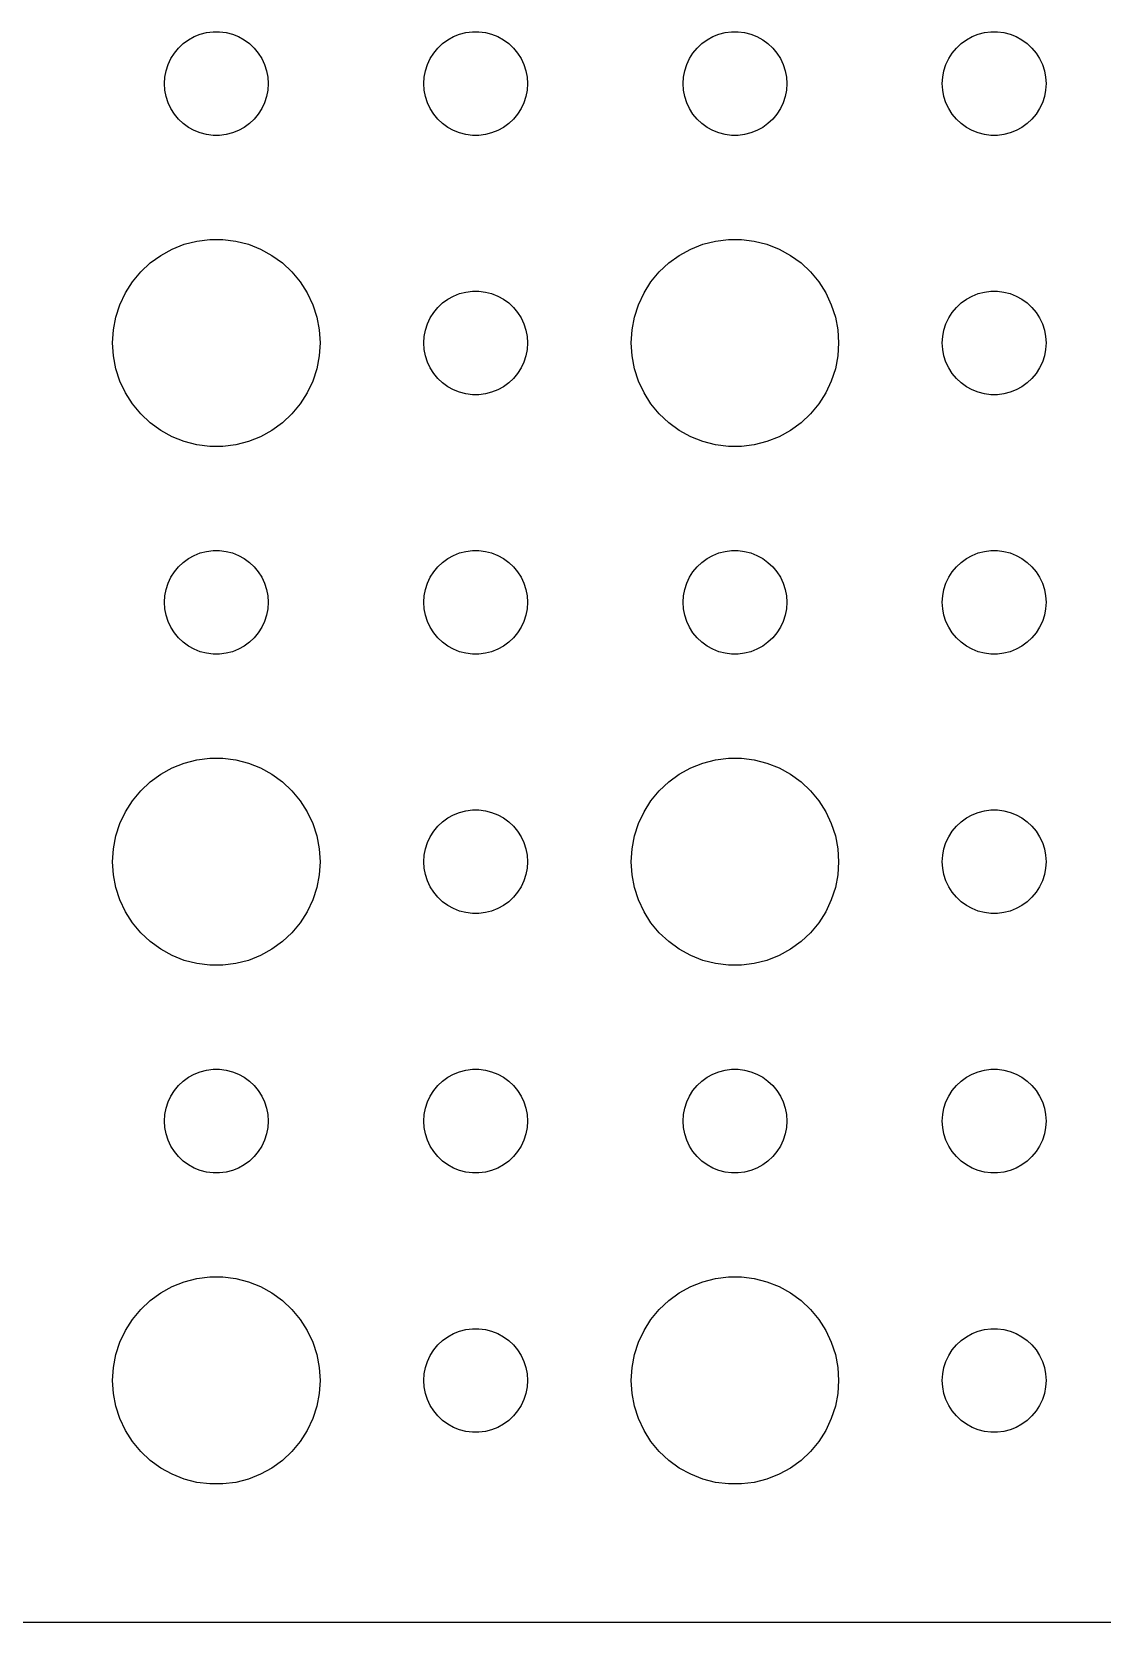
# Model space of a CAD drawing. Header units: metres. Extents: x -134 to 134, y 176 to 394.
# Drawn here: x 32.16 to 63.12, y 290.01 to 336 of the extents above; entities that cross this region are included whole.
import ezdxf

# ---------------------------------------------------------------- set-up
doc = ezdxf.new("R2010")
doc.units = ezdxf.units.M

msp = doc.modelspace()

# ---------------------------------------------------------------- linework, layer by layer
for p, q in [((36.5439, 335.656), (36.6963, 335.766)), ((36.6963, 335.766), (36.8613, 335.857)), ((36.8613, 335.857), (37.0365, 335.927)), ((37.0365, 335.927), (37.2189, 335.973)), ((37.2189, 335.973), (37.4058, 335.997)), ((37.4058, 335.997), (37.5942, 335.997)), ((37.5942, 335.997), (37.7811, 335.973)), ((37.7811, 335.973), (37.9635, 335.927)), ((37.9635, 335.927), (38.1387, 335.857)), ((38.1387, 335.857), (38.3037, 335.766)), ((38.3037, 335.766), (38.4561, 335.656)), ((44.0439, 335.656), (44.1963, 335.766)), ((44.1963, 335.766), (44.3613, 335.857)), ((44.3613, 335.857), (44.5365, 335.927)), ((44.5365, 335.927), (44.7189, 335.973)), ((44.7189, 335.973), (44.9058, 335.997)), ((44.9058, 335.997), (45.0942, 335.997)), ((45.0942, 335.997), (45.2811, 335.973)), ((45.2811, 335.973), (45.4635, 335.927)), ((45.4635, 335.927), (45.6387, 335.857)), ((45.6387, 335.857), (45.8037, 335.766)), ((45.8037, 335.766), (45.9561, 335.656)), ((51.5439, 335.656), (51.6963, 335.766)), ((51.6963, 335.766), (51.8613, 335.857)), ((51.8613, 335.857), (52.0365, 335.927)), ((52.0365, 335.927), (52.2189, 335.973)), ((52.2189, 335.973), (52.4058, 335.997)), ((52.4058, 335.997), (52.5942, 335.997)), ((52.5942, 335.997), (52.7811, 335.973)), ((52.7811, 335.973), (52.9635, 335.927)), ((52.9635, 335.927), (53.1387, 335.857)), ((53.1387, 335.857), (53.3037, 335.766)), ((53.3037, 335.766), (53.4561, 335.656)), ((59.0439, 335.656), (59.1963, 335.766)), ((59.1963, 335.766), (59.3613, 335.857)), ((59.3613, 335.857), (59.5365, 335.927)), ((59.5365, 335.927), (59.7189, 335.973)), ((59.7189, 335.973), (59.9058, 335.997)), ((59.9058, 335.997), (60.0942, 335.997)), ((60.0942, 335.997), (60.2811, 335.973)), ((60.2811, 335.973), (60.4635, 335.927)), ((60.4635, 335.927), (60.6387, 335.857)), ((60.6387, 335.857), (60.8037, 335.766)), ((60.8037, 335.766), (60.9561, 335.656)), ((36.1855, 335.223), (36.2865, 335.382)), ((36.2865, 335.382), (36.4065, 335.527)), ((36.4065, 335.527), (36.5439, 335.656)), ((38.4561, 335.656), (38.5934, 335.527)), ((38.5934, 335.527), (38.7135, 335.382)), ((38.7135, 335.382), (38.8145, 335.223)), ((43.6855, 335.223), (43.7865, 335.382)), ((43.7865, 335.382), (43.9065, 335.527)), ((43.9065, 335.527), (44.0439, 335.656)), ((45.9561, 335.656), (46.0934, 335.527)), ((46.0934, 335.527), (46.2135, 335.382)), ((46.2135, 335.382), (46.3145, 335.223)), ((51.1855, 335.223), (51.2865, 335.382)), ((51.2865, 335.382), (51.4065, 335.527)), ((51.4065, 335.527), (51.5439, 335.656)), ((53.4561, 335.656), (53.5934, 335.527)), ((53.5934, 335.527), (53.7135, 335.382)), ((53.7135, 335.382), (53.8145, 335.223)), ((58.6855, 335.223), (58.7865, 335.382)), ((58.7865, 335.382), (58.9065, 335.527)), ((58.9065, 335.527), (59.0439, 335.656)), ((60.9561, 335.656), (61.0934, 335.527)), ((61.0934, 335.527), (61.2135, 335.382)), ((61.2135, 335.382), (61.3145, 335.223)), ((36.0118, 334.688), (36.0471, 334.873)), ((36.0471, 334.873), (36.1053, 335.052)), ((36.1053, 335.052), (36.1855, 335.223)), ((38.8145, 335.223), (38.8947, 335.052)), ((38.8947, 335.052), (38.9529, 334.873)), ((38.9529, 334.873), (38.9882, 334.688)), ((43.5118, 334.688), (43.5471, 334.873)), ((43.5471, 334.873), (43.6053, 335.052)), ((43.6053, 335.052), (43.6855, 335.223)), ((46.3145, 335.223), (46.3947, 335.052)), ((46.3947, 335.052), (46.4529, 334.873)), ((46.4529, 334.873), (46.4882, 334.688)), ((51.0118, 334.688), (51.0471, 334.873)), ((51.0471, 334.873), (51.1053, 335.052)), ((51.1053, 335.052), (51.1855, 335.223)), ((53.8145, 335.223), (53.8947, 335.052)), ((53.8947, 335.052), (53.9529, 334.873)), ((53.9529, 334.873), (53.9882, 334.688)), ((58.5118, 334.688), (58.5471, 334.873)), ((58.5471, 334.873), (58.6053, 335.052)), ((58.6053, 335.052), (58.6855, 335.223)), ((61.3145, 335.223), (61.3947, 335.052)), ((61.3947, 335.052), (61.4529, 334.873)), ((61.4529, 334.873), (61.4882, 334.688)), ((36, 334.5), (36.0118, 334.688)), ((36.0118, 334.312), (36, 334.5)), ((38.9882, 334.688), (39, 334.5)), ((39, 334.5), (38.9882, 334.312)), ((43.5, 334.5), (43.5118, 334.688)), ((43.5118, 334.312), (43.5, 334.5)), ((46.4882, 334.688), (46.5, 334.5)), ((46.5, 334.5), (46.4882, 334.312)), ((51, 334.5), (51.0118, 334.688)), ((51.0118, 334.312), (51, 334.5)), ((53.9882, 334.688), (54, 334.5)), ((54, 334.5), (53.9882, 334.312)), ((58.5, 334.5), (58.5118, 334.688)), ((58.5118, 334.312), (58.5, 334.5)), ((61.4882, 334.688), (61.5, 334.5)), ((61.5, 334.5), (61.4882, 334.312)), ((36.0471, 334.127), (36.0118, 334.312)), ((36.1053, 333.948), (36.0471, 334.127)), ((36.1855, 333.777), (36.1053, 333.948)), ((38.8947, 333.948), (38.8145, 333.777)), ((38.9529, 334.127), (38.8947, 333.948)), ((38.9882, 334.312), (38.9529, 334.127)), ((43.5471, 334.127), (43.5118, 334.312)), ((43.6053, 333.948), (43.5471, 334.127)), ((43.6855, 333.777), (43.6053, 333.948)), ((46.3947, 333.948), (46.3145, 333.777)), ((46.4529, 334.127), (46.3947, 333.948)), ((46.4882, 334.312), (46.4529, 334.127)), ((51.0471, 334.127), (51.0118, 334.312)), ((51.1053, 333.948), (51.0471, 334.127)), ((51.1855, 333.777), (51.1053, 333.948)), ((53.8947, 333.948), (53.8145, 333.777)), ((53.9529, 334.127), (53.8947, 333.948)), ((53.9882, 334.312), (53.9529, 334.127)), ((58.5471, 334.127), (58.5118, 334.312)), ((58.6053, 333.948), (58.5471, 334.127)), ((58.6855, 333.777), (58.6053, 333.948)), ((61.3947, 333.948), (61.3145, 333.777)), ((61.4529, 334.127), (61.3947, 333.948)), ((61.4882, 334.312), (61.4529, 334.127)), ((36.2865, 333.618), (36.1855, 333.777)), ((36.4065, 333.473), (36.2865, 333.618)), ((36.5439, 333.344), (36.4065, 333.473)), ((38.5934, 333.473), (38.4561, 333.344)), ((38.7135, 333.618), (38.5934, 333.473)), ((38.8145, 333.777), (38.7135, 333.618)), ((43.7865, 333.618), (43.6855, 333.777)), ((43.9065, 333.473), (43.7865, 333.618)), ((44.0439, 333.344), (43.9065, 333.473)), ((46.0934, 333.473), (45.9561, 333.344)), ((46.2135, 333.618), (46.0934, 333.473)), ((46.3145, 333.777), (46.2135, 333.618)), ((51.2865, 333.618), (51.1855, 333.777)), ((51.4065, 333.473), (51.2865, 333.618)), ((51.5439, 333.344), (51.4065, 333.473)), ((53.5934, 333.473), (53.4561, 333.344)), ((53.7135, 333.618), (53.5934, 333.473)), ((53.8145, 333.777), (53.7135, 333.618)), ((58.7865, 333.618), (58.6855, 333.777)), ((58.9065, 333.473), (58.7865, 333.618)), ((59.0439, 333.344), (58.9065, 333.473)), ((61.0934, 333.473), (60.9561, 333.344)), ((61.2135, 333.618), (61.0934, 333.473)), ((61.3145, 333.777), (61.2135, 333.618)), ((36.6963, 333.234), (36.5439, 333.344)), ((36.8613, 333.143), (36.6963, 333.234)), ((37.0365, 333.073), (36.8613, 333.143)), ((37.2189, 333.027), (37.0365, 333.073)), ((37.4058, 333.003), (37.2189, 333.027)), ((37.5942, 333.003), (37.4058, 333.003)), ((37.7811, 333.027), (37.5942, 333.003)), ((37.9635, 333.073), (37.7811, 333.027)), ((38.1387, 333.143), (37.9635, 333.073)), ((38.3037, 333.234), (38.1387, 333.143)), ((38.4561, 333.344), (38.3037, 333.234)), ((44.1963, 333.234), (44.0439, 333.344)), ((44.3613, 333.143), (44.1963, 333.234)), ((44.5365, 333.073), (44.3613, 333.143)), ((44.7189, 333.027), (44.5365, 333.073)), ((44.9058, 333.003), (44.7189, 333.027)), ((45.0942, 333.003), (44.9058, 333.003)), ((45.2811, 333.027), (45.0942, 333.003)), ((45.4635, 333.073), (45.2811, 333.027)), ((45.6387, 333.143), (45.4635, 333.073)), ((45.8037, 333.234), (45.6387, 333.143)), ((45.9561, 333.344), (45.8037, 333.234)), ((51.6963, 333.234), (51.5439, 333.344)), ((51.8613, 333.143), (51.6963, 333.234)), ((52.0365, 333.073), (51.8613, 333.143)), ((52.2189, 333.027), (52.0365, 333.073)), ((52.4058, 333.003), (52.2189, 333.027)), ((52.5942, 333.003), (52.4058, 333.003)), ((52.7811, 333.027), (52.5942, 333.003)), ((52.9635, 333.073), (52.7811, 333.027)), ((53.1387, 333.143), (52.9635, 333.073)), ((53.3037, 333.234), (53.1387, 333.143)), ((53.4561, 333.344), (53.3037, 333.234)), ((59.1963, 333.234), (59.0439, 333.344)), ((59.3613, 333.143), (59.1963, 333.234)), ((59.5365, 333.073), (59.3613, 333.143)), ((59.7189, 333.027), (59.5365, 333.073)), ((59.9058, 333.003), (59.7189, 333.027)), ((60.0942, 333.003), (59.9058, 333.003)), ((60.2811, 333.027), (60.0942, 333.003)), ((60.4635, 333.073), (60.2811, 333.027)), ((60.6387, 333.143), (60.4635, 333.073)), ((60.8037, 333.234), (60.6387, 333.143)), ((60.9561, 333.344), (60.8037, 333.234)), ((36.2227, 329.714), (36.5729, 329.853)), ((36.5729, 329.853), (36.9379, 329.947)), ((36.9379, 329.947), (37.3116, 329.994)), ((37.3116, 329.994), (37.6884, 329.994)), ((37.6884, 329.994), (38.0621, 329.947)), ((38.0621, 329.947), (38.427, 329.853)), ((38.427, 329.853), (38.7773, 329.714)), ((51.2227, 329.714), (51.5729, 329.853)), ((51.5729, 329.853), (51.9379, 329.947)), ((51.9379, 329.947), (52.3116, 329.994)), ((52.3116, 329.994), (52.6884, 329.994)), ((52.6884, 329.994), (53.0621, 329.947)), ((53.0621, 329.947), (53.427, 329.853)), ((53.427, 329.853), (53.7773, 329.714)), ((35.3131, 329.054), (35.5877, 329.312)), ((35.5877, 329.312), (35.8925, 329.533)), ((35.8925, 329.533), (36.2227, 329.714)), ((38.7773, 329.714), (39.1075, 329.533)), ((39.1075, 329.533), (39.4123, 329.312)), ((39.4123, 329.312), (39.6869, 329.054)), ((50.3131, 329.054), (50.5877, 329.312)), ((50.5877, 329.312), (50.8925, 329.533)), ((50.8925, 329.533), (51.2227, 329.714)), ((53.7773, 329.714), (54.1075, 329.533)), ((54.1075, 329.533), (54.4123, 329.312)), ((54.4123, 329.312), (54.6869, 329.054)), ((35.0729, 328.763), (35.3131, 329.054)), ((39.6869, 329.054), (39.927, 328.763)), ((50.0729, 328.763), (50.3131, 329.054)), ((54.6869, 329.054), (54.927, 328.763)), ((34.7107, 328.104), (34.8711, 328.445)), ((34.8711, 328.445), (35.0729, 328.763)), ((39.927, 328.763), (40.1289, 328.445)), ((40.1289, 328.445), (40.2893, 328.104)), ((44.1963, 328.266), (44.3613, 328.357)), ((44.3613, 328.357), (44.5365, 328.427)), ((44.5365, 328.427), (44.7189, 328.473)), ((44.7189, 328.473), (44.9058, 328.497)), ((44.9058, 328.497), (45.0942, 328.497)), ((45.0942, 328.497), (45.2811, 328.473)), ((45.2811, 328.473), (45.4635, 328.427)), ((45.4635, 328.427), (45.6387, 328.357)), ((45.6387, 328.357), (45.8037, 328.266)), ((49.7107, 328.104), (49.8711, 328.445)), ((49.8711, 328.445), (50.0729, 328.763)), ((54.927, 328.763), (55.1289, 328.445)), ((55.1289, 328.445), (55.2893, 328.104)), ((59.1963, 328.266), (59.3613, 328.357)), ((59.3613, 328.357), (59.5365, 328.427)), ((59.5365, 328.427), (59.7189, 328.473)), ((59.7189, 328.473), (59.9058, 328.497)), ((59.9058, 328.497), (60.0942, 328.497)), ((60.0942, 328.497), (60.2811, 328.473)), ((60.2811, 328.473), (60.4635, 328.427)), ((60.4635, 328.427), (60.6387, 328.357)), ((60.6387, 328.357), (60.8037, 328.266)), ((34.5942, 327.746), (34.7107, 328.104)), ((40.2893, 328.104), (40.4057, 327.746)), ((43.7865, 327.882), (43.9065, 328.027)), ((43.9065, 328.027), (44.0439, 328.156)), ((44.0439, 328.156), (44.1963, 328.266)), ((45.8037, 328.266), (45.9561, 328.156)), ((45.9561, 328.156), (46.0934, 328.027)), ((46.0934, 328.027), (46.2135, 327.882)), ((49.5942, 327.746), (49.7107, 328.104)), ((55.2893, 328.104), (55.4057, 327.746)), ((58.7865, 327.882), (58.9065, 328.027)), ((58.9065, 328.027), (59.0439, 328.156)), ((59.0439, 328.156), (59.1963, 328.266)), ((60.8037, 328.266), (60.9561, 328.156)), ((60.9561, 328.156), (61.0934, 328.027)), ((61.0934, 328.027), (61.2135, 327.882)), ((34.5237, 327.376), (34.5942, 327.746)), ((40.4057, 327.746), (40.4763, 327.376)), ((43.5471, 327.373), (43.6053, 327.552)), ((43.6053, 327.552), (43.6855, 327.723)), ((43.6855, 327.723), (43.7865, 327.882)), ((46.2135, 327.882), (46.3145, 327.723)), ((46.3145, 327.723), (46.3947, 327.552)), ((46.3947, 327.552), (46.4529, 327.373)), ((49.5237, 327.376), (49.5942, 327.746)), ((55.4057, 327.746), (55.4763, 327.376)), ((58.5471, 327.373), (58.6053, 327.552)), ((58.6053, 327.552), (58.6855, 327.723)), ((58.6855, 327.723), (58.7865, 327.882)), ((61.2135, 327.882), (61.3145, 327.723)), ((61.3145, 327.723), (61.3947, 327.552)), ((61.3947, 327.552), (61.4529, 327.373)), ((34.5, 327), (34.5237, 327.376)), ((34.5237, 326.624), (34.5, 327)), ((40.4763, 327.376), (40.5, 327)), ((40.5, 327), (40.4763, 326.624)), ((43.5, 327), (43.5118, 327.188)), ((43.5118, 326.812), (43.5, 327)), ((43.5118, 327.188), (43.5471, 327.373)), ((46.4529, 327.373), (46.4882, 327.188)), ((46.4882, 327.188), (46.5, 327)), ((46.5, 327), (46.4882, 326.812)), ((49.5, 327), (49.5237, 327.376)), ((49.5237, 326.624), (49.5, 327)), ((55.4763, 327.376), (55.5, 327)), ((55.5, 327), (55.4763, 326.624)), ((58.5, 327), (58.5118, 327.188)), ((58.5118, 326.812), (58.5, 327)), ((58.5118, 327.188), (58.5471, 327.373)), ((61.4529, 327.373), (61.4882, 327.188)), ((61.4882, 327.188), (61.5, 327)), ((61.5, 327), (61.4882, 326.812)), ((34.5942, 326.254), (34.5237, 326.624)), ((40.4763, 326.624), (40.4057, 326.254)), ((43.5471, 326.627), (43.5118, 326.812)), ((43.6053, 326.448), (43.5471, 326.627)), ((46.4529, 326.627), (46.3947, 326.448)), ((46.4882, 326.812), (46.4529, 326.627)), ((49.5942, 326.254), (49.5237, 326.624)), ((55.4763, 326.624), (55.4057, 326.254)), ((58.5471, 326.627), (58.5118, 326.812)), ((58.6053, 326.448), (58.5471, 326.627)), ((61.4529, 326.627), (61.3947, 326.448)), ((61.4882, 326.812), (61.4529, 326.627)), ((34.7107, 325.896), (34.5942, 326.254)), ((40.4057, 326.254), (40.2893, 325.896)), ((43.6855, 326.277), (43.6053, 326.448)), ((43.7865, 326.118), (43.6855, 326.277)), ((43.9065, 325.973), (43.7865, 326.118)), ((46.2135, 326.118), (46.0934, 325.973)), ((46.3145, 326.277), (46.2135, 326.118)), ((46.3947, 326.448), (46.3145, 326.277)), ((49.7107, 325.896), (49.5942, 326.254)), ((55.4057, 326.254), (55.2893, 325.896)), ((58.6855, 326.277), (58.6053, 326.448)), ((58.7865, 326.118), (58.6855, 326.277)), ((58.9065, 325.973), (58.7865, 326.118)), ((61.2135, 326.118), (61.0934, 325.973)), ((61.3145, 326.277), (61.2135, 326.118)), ((61.3947, 326.448), (61.3145, 326.277)), ((34.8711, 325.555), (34.7107, 325.896)), ((40.2893, 325.896), (40.1289, 325.555)), ((44.0439, 325.844), (43.9065, 325.973)), ((44.1963, 325.734), (44.0439, 325.844)), ((44.3613, 325.643), (44.1963, 325.734)), ((44.5365, 325.573), (44.3613, 325.643)), ((45.6387, 325.643), (45.4635, 325.573)), ((45.8037, 325.734), (45.6387, 325.643)), ((45.9561, 325.844), (45.8037, 325.734)), ((46.0934, 325.973), (45.9561, 325.844)), ((49.8711, 325.555), (49.7107, 325.896)), ((55.2893, 325.896), (55.1289, 325.555)), ((59.0439, 325.844), (58.9065, 325.973)), ((59.1963, 325.734), (59.0439, 325.844)), ((59.3613, 325.643), (59.1963, 325.734)), ((59.5365, 325.573), (59.3613, 325.643)), ((60.6387, 325.643), (60.4635, 325.573)), ((60.8037, 325.734), (60.6387, 325.643)), ((60.9561, 325.844), (60.8037, 325.734)), ((61.0934, 325.973), (60.9561, 325.844)), ((35.0729, 325.237), (34.8711, 325.555)), ((35.3131, 324.946), (35.0729, 325.237)), ((39.927, 325.237), (39.6869, 324.946)), ((40.1289, 325.555), (39.927, 325.237)), ((44.7189, 325.527), (44.5365, 325.573)), ((44.9058, 325.503), (44.7189, 325.527)), ((45.0942, 325.503), (44.9058, 325.503)), ((45.2811, 325.527), (45.0942, 325.503)), ((45.4635, 325.573), (45.2811, 325.527)), ((50.0729, 325.237), (49.8711, 325.555)), ((50.3131, 324.946), (50.0729, 325.237)), ((54.927, 325.237), (54.6869, 324.946)), ((55.1289, 325.555), (54.927, 325.237)), ((59.7189, 325.527), (59.5365, 325.573)), ((59.9058, 325.503), (59.7189, 325.527)), ((60.0942, 325.503), (59.9058, 325.503)), ((60.2811, 325.527), (60.0942, 325.503)), ((60.4635, 325.573), (60.2811, 325.527)), ((35.5877, 324.688), (35.3131, 324.946)), ((35.8925, 324.467), (35.5877, 324.688)), ((39.4123, 324.688), (39.1075, 324.467)), ((39.6869, 324.946), (39.4123, 324.688)), ((50.5877, 324.688), (50.3131, 324.946)), ((50.8925, 324.467), (50.5877, 324.688)), ((54.4123, 324.688), (54.1075, 324.467)), ((54.6869, 324.946), (54.4123, 324.688)), ((36.2227, 324.286), (35.8925, 324.467)), ((36.5729, 324.147), (36.2227, 324.286)), ((38.7773, 324.286), (38.427, 324.147)), ((39.1075, 324.467), (38.7773, 324.286)), ((51.2227, 324.286), (50.8925, 324.467)), ((51.5729, 324.147), (51.2227, 324.286)), ((53.7773, 324.286), (53.427, 324.147)), ((54.1075, 324.467), (53.7773, 324.286)), ((36.9379, 324.053), (36.5729, 324.147)), ((37.3116, 324.006), (36.9379, 324.053)), ((37.6884, 324.006), (37.3116, 324.006)), ((38.0621, 324.053), (37.6884, 324.006)), ((38.427, 324.147), (38.0621, 324.053)), ((51.9379, 324.053), (51.5729, 324.147)), ((52.3116, 324.006), (51.9379, 324.053)), ((52.6884, 324.006), (52.3116, 324.006)), ((53.0621, 324.053), (52.6884, 324.006)), ((53.427, 324.147), (53.0621, 324.053)), ((37.2189, 320.973), (37.4058, 320.997)), ((37.4058, 320.997), (37.5942, 320.997)), ((37.5942, 320.997), (37.7811, 320.973)), ((44.7189, 320.973), (44.9058, 320.997)), ((44.9058, 320.997), (45.0942, 320.997)), ((45.0942, 320.997), (45.2811, 320.973)), ((52.2189, 320.973), (52.4058, 320.997)), ((52.4058, 320.997), (52.5942, 320.997)), ((52.5942, 320.997), (52.7811, 320.973)), ((59.7189, 320.973), (59.9058, 320.997)), ((59.9058, 320.997), (60.0942, 320.997)), ((60.0942, 320.997), (60.2811, 320.973)), ((36.4065, 320.527), (36.5439, 320.656)), ((36.5439, 320.656), (36.6963, 320.766)), ((36.6963, 320.766), (36.8613, 320.857)), ((36.8613, 320.857), (37.0365, 320.927)), ((37.0365, 320.927), (37.2189, 320.973)), ((37.7811, 320.973), (37.9635, 320.927)), ((37.9635, 320.927), (38.1387, 320.857)), ((38.1387, 320.857), (38.3037, 320.766)), ((38.3037, 320.766), (38.4561, 320.656)), ((38.4561, 320.656), (38.5934, 320.527)), ((43.9065, 320.527), (44.0439, 320.656)), ((44.0439, 320.656), (44.1963, 320.766)), ((44.1963, 320.766), (44.3613, 320.857)), ((44.3613, 320.857), (44.5365, 320.927)), ((44.5365, 320.927), (44.7189, 320.973)), ((45.2811, 320.973), (45.4635, 320.927)), ((45.4635, 320.927), (45.6387, 320.857)), ((45.6387, 320.857), (45.8037, 320.766)), ((45.8037, 320.766), (45.9561, 320.656)), ((45.9561, 320.656), (46.0934, 320.527)), ((51.4065, 320.527), (51.5439, 320.656)), ((51.5439, 320.656), (51.6963, 320.766)), ((51.6963, 320.766), (51.8613, 320.857)), ((51.8613, 320.857), (52.0365, 320.927)), ((52.0365, 320.927), (52.2189, 320.973)), ((52.7811, 320.973), (52.9635, 320.927)), ((52.9635, 320.927), (53.1387, 320.857)), ((53.1387, 320.857), (53.3037, 320.766)), ((53.3037, 320.766), (53.4561, 320.656)), ((53.4561, 320.656), (53.5934, 320.527)), ((58.9065, 320.527), (59.0439, 320.656)), ((59.0439, 320.656), (59.1963, 320.766)), ((59.1963, 320.766), (59.3613, 320.857)), ((59.3613, 320.857), (59.5365, 320.927)), ((59.5365, 320.927), (59.7189, 320.973)), ((60.2811, 320.973), (60.4635, 320.927)), ((60.4635, 320.927), (60.6387, 320.857)), ((60.6387, 320.857), (60.8037, 320.766)), ((60.8037, 320.766), (60.9561, 320.656)), ((60.9561, 320.656), (61.0934, 320.527)), ((36.1053, 320.052), (36.1855, 320.223)), ((36.1855, 320.223), (36.2865, 320.382)), ((36.2865, 320.382), (36.4065, 320.527)), ((38.5934, 320.527), (38.7135, 320.382)), ((38.7135, 320.382), (38.8145, 320.223)), ((38.8145, 320.223), (38.8947, 320.052)), ((43.6053, 320.052), (43.6855, 320.223)), ((43.6855, 320.223), (43.7865, 320.382)), ((43.7865, 320.382), (43.9065, 320.527)), ((46.0934, 320.527), (46.2135, 320.382)), ((46.2135, 320.382), (46.3145, 320.223)), ((46.3145, 320.223), (46.3947, 320.052)), ((51.1053, 320.052), (51.1855, 320.223)), ((51.1855, 320.223), (51.2865, 320.382)), ((51.2865, 320.382), (51.4065, 320.527)), ((53.5934, 320.527), (53.7135, 320.382)), ((53.7135, 320.382), (53.8145, 320.223)), ((53.8145, 320.223), (53.8947, 320.052)), ((58.6053, 320.052), (58.6855, 320.223)), ((58.6855, 320.223), (58.7865, 320.382)), ((58.7865, 320.382), (58.9065, 320.527)), ((61.0934, 320.527), (61.2135, 320.382)), ((61.2135, 320.382), (61.3145, 320.223)), ((61.3145, 320.223), (61.3947, 320.052)), ((36, 319.5), (36.0118, 319.688)), ((36.0118, 319.688), (36.0471, 319.873)), ((36.0471, 319.873), (36.1053, 320.052)), ((38.8947, 320.052), (38.9529, 319.873)), ((38.9529, 319.873), (38.9882, 319.688)), ((38.9882, 319.688), (39, 319.5)), ((43.5, 319.5), (43.5118, 319.688)), ((43.5118, 319.688), (43.5471, 319.873)), ((43.5471, 319.873), (43.6053, 320.052)), ((46.3947, 320.052), (46.4529, 319.873)), ((46.4529, 319.873), (46.4882, 319.688)), ((46.4882, 319.688), (46.5, 319.5)), ((51, 319.5), (51.0118, 319.688)), ((51.0118, 319.688), (51.0471, 319.873)), ((51.0471, 319.873), (51.1053, 320.052)), ((53.8947, 320.052), (53.9529, 319.873)), ((53.9529, 319.873), (53.9882, 319.688)), ((53.9882, 319.688), (54, 319.5)), ((58.5, 319.5), (58.5118, 319.688)), ((58.5118, 319.688), (58.5471, 319.873)), ((58.5471, 319.873), (58.6053, 320.052)), ((61.3947, 320.052), (61.4529, 319.873)), ((61.4529, 319.873), (61.4882, 319.688)), ((61.4882, 319.688), (61.5, 319.5)), ((36.0118, 319.312), (36, 319.5)), ((36.0471, 319.127), (36.0118, 319.312)), ((38.9882, 319.312), (38.9529, 319.127)), ((39, 319.5), (38.9882, 319.312)), ((43.5118, 319.312), (43.5, 319.5)), ((43.5471, 319.127), (43.5118, 319.312)), ((46.4882, 319.312), (46.4529, 319.127)), ((46.5, 319.5), (46.4882, 319.312)), ((51.0118, 319.312), (51, 319.5)), ((51.0471, 319.127), (51.0118, 319.312)), ((53.9882, 319.312), (53.9529, 319.127)), ((54, 319.5), (53.9882, 319.312)), ((58.5118, 319.312), (58.5, 319.5)), ((58.5471, 319.127), (58.5118, 319.312)), ((61.4882, 319.312), (61.4529, 319.127)), ((61.5, 319.5), (61.4882, 319.312)), ((36.1053, 318.948), (36.0471, 319.127)), ((36.1855, 318.777), (36.1053, 318.948)), ((36.2865, 318.618), (36.1855, 318.777)), ((38.8145, 318.777), (38.7135, 318.618)), ((38.8947, 318.948), (38.8145, 318.777)), ((38.9529, 319.127), (38.8947, 318.948)), ((43.6053, 318.948), (43.5471, 319.127)), ((43.6855, 318.777), (43.6053, 318.948)), ((43.7865, 318.618), (43.6855, 318.777)), ((46.3145, 318.777), (46.2135, 318.618)), ((46.3947, 318.948), (46.3145, 318.777)), ((46.4529, 319.127), (46.3947, 318.948)), ((51.1053, 318.948), (51.0471, 319.127)), ((51.1855, 318.777), (51.1053, 318.948)), ((51.2865, 318.618), (51.1855, 318.777)), ((53.8145, 318.777), (53.7135, 318.618)), ((53.8947, 318.948), (53.8145, 318.777)), ((53.9529, 319.127), (53.8947, 318.948)), ((58.6053, 318.948), (58.5471, 319.127)), ((58.6855, 318.777), (58.6053, 318.948)), ((58.7865, 318.618), (58.6855, 318.777)), ((61.3145, 318.777), (61.2135, 318.618)), ((61.3947, 318.948), (61.3145, 318.777)), ((61.4529, 319.127), (61.3947, 318.948)), ((36.4065, 318.473), (36.2865, 318.618)), ((36.5439, 318.344), (36.4065, 318.473)), ((36.6963, 318.234), (36.5439, 318.344)), ((36.8613, 318.143), (36.6963, 318.234)), ((38.3037, 318.234), (38.1387, 318.143)), ((38.4561, 318.344), (38.3037, 318.234)), ((38.5934, 318.473), (38.4561, 318.344)), ((38.7135, 318.618), (38.5934, 318.473)), ((43.9065, 318.473), (43.7865, 318.618)), ((44.0439, 318.344), (43.9065, 318.473)), ((44.1963, 318.234), (44.0439, 318.344)), ((44.3613, 318.143), (44.1963, 318.234)), ((45.8037, 318.234), (45.6387, 318.143)), ((45.9561, 318.344), (45.8037, 318.234)), ((46.0934, 318.473), (45.9561, 318.344)), ((46.2135, 318.618), (46.0934, 318.473)), ((51.4065, 318.473), (51.2865, 318.618)), ((51.5439, 318.344), (51.4065, 318.473)), ((51.6963, 318.234), (51.5439, 318.344)), ((51.8613, 318.143), (51.6963, 318.234)), ((53.3037, 318.234), (53.1387, 318.143)), ((53.4561, 318.344), (53.3037, 318.234)), ((53.5934, 318.473), (53.4561, 318.344)), ((53.7135, 318.618), (53.5934, 318.473)), ((58.9065, 318.473), (58.7865, 318.618)), ((59.0439, 318.344), (58.9065, 318.473)), ((59.1963, 318.234), (59.0439, 318.344)), ((59.3613, 318.143), (59.1963, 318.234)), ((60.8037, 318.234), (60.6387, 318.143)), ((60.9561, 318.344), (60.8037, 318.234)), ((61.0934, 318.473), (60.9561, 318.344)), ((61.2135, 318.618), (61.0934, 318.473)), ((37.0365, 318.073), (36.8613, 318.143)), ((37.2189, 318.027), (37.0365, 318.073)), ((37.4058, 318.003), (37.2189, 318.027)), ((37.5942, 318.003), (37.4058, 318.003)), ((37.7811, 318.027), (37.5942, 318.003)), ((37.9635, 318.073), (37.7811, 318.027)), ((38.1387, 318.143), (37.9635, 318.073)), ((44.5365, 318.073), (44.3613, 318.143)), ((44.7189, 318.027), (44.5365, 318.073)), ((44.9058, 318.003), (44.7189, 318.027)), ((45.0942, 318.003), (44.9058, 318.003)), ((45.2811, 318.027), (45.0942, 318.003)), ((45.4635, 318.073), (45.2811, 318.027)), ((45.6387, 318.143), (45.4635, 318.073)), ((52.0365, 318.073), (51.8613, 318.143)), ((52.2189, 318.027), (52.0365, 318.073)), ((52.4058, 318.003), (52.2189, 318.027)), ((52.5942, 318.003), (52.4058, 318.003)), ((52.7811, 318.027), (52.5942, 318.003)), ((52.9635, 318.073), (52.7811, 318.027)), ((53.1387, 318.143), (52.9635, 318.073)), ((59.5365, 318.073), (59.3613, 318.143)), ((59.7189, 318.027), (59.5365, 318.073)), ((59.9058, 318.003), (59.7189, 318.027)), ((60.0942, 318.003), (59.9058, 318.003)), ((60.2811, 318.027), (60.0942, 318.003)), ((60.4635, 318.073), (60.2811, 318.027)), ((60.6387, 318.143), (60.4635, 318.073)), ((35.8925, 314.533), (36.2227, 314.714)), ((36.2227, 314.714), (36.5729, 314.853)), ((36.5729, 314.853), (36.9379, 314.947)), ((36.9379, 314.947), (37.3116, 314.994)), ((37.3116, 314.994), (37.6884, 314.994)), ((37.6884, 314.994), (38.0621, 314.947)), ((38.0621, 314.947), (38.427, 314.853)), ((38.427, 314.853), (38.7773, 314.714)), ((38.7773, 314.714), (39.1075, 314.533)), ((50.8925, 314.533), (51.2227, 314.714)), ((51.2227, 314.714), (51.5729, 314.853)), ((51.5729, 314.853), (51.9379, 314.947)), ((51.9379, 314.947), (52.3116, 314.994)), ((52.3116, 314.994), (52.6884, 314.994)), ((52.6884, 314.994), (53.0621, 314.947)), ((53.0621, 314.947), (53.427, 314.853)), ((53.427, 314.853), (53.7773, 314.714)), ((53.7773, 314.714), (54.1075, 314.533)), ((35.3131, 314.054), (35.5877, 314.312)), ((35.5877, 314.312), (35.8925, 314.533)), ((39.1075, 314.533), (39.4123, 314.312)), ((39.4123, 314.312), (39.6869, 314.054)), ((50.3131, 314.054), (50.5877, 314.312)), ((50.5877, 314.312), (50.8925, 314.533)), ((54.1075, 314.533), (54.4123, 314.312)), ((54.4123, 314.312), (54.6869, 314.054)), ((34.8711, 313.445), (35.0729, 313.763)), ((35.0729, 313.763), (35.3131, 314.054)), ((39.6869, 314.054), (39.927, 313.763)), ((39.927, 313.763), (40.1289, 313.445)), ((49.8711, 313.445), (50.0729, 313.763)), ((50.0729, 313.763), (50.3131, 314.054)), ((54.6869, 314.054), (54.927, 313.763)), ((54.927, 313.763), (55.1289, 313.445)), ((34.7107, 313.104), (34.8711, 313.445)), ((40.1289, 313.445), (40.2893, 313.104)), ((44.0439, 313.156), (44.1963, 313.266)), ((44.1963, 313.266), (44.3613, 313.357)), ((44.3613, 313.357), (44.5365, 313.427)), ((44.5365, 313.427), (44.7189, 313.473)), ((44.7189, 313.473), (44.9058, 313.497)), ((44.9058, 313.497), (45.0942, 313.497)), ((45.0942, 313.497), (45.2811, 313.473)), ((45.2811, 313.473), (45.4635, 313.427)), ((45.4635, 313.427), (45.6387, 313.357)), ((45.6387, 313.357), (45.8037, 313.266)), ((45.8037, 313.266), (45.9561, 313.156)), ((49.7107, 313.104), (49.8711, 313.445)), ((55.1289, 313.445), (55.2893, 313.104)), ((59.0439, 313.156), (59.1963, 313.266)), ((59.1963, 313.266), (59.3613, 313.357)), ((59.3613, 313.357), (59.5365, 313.427)), ((59.5365, 313.427), (59.7189, 313.473)), ((59.7189, 313.473), (59.9058, 313.497)), ((59.9058, 313.497), (60.0942, 313.497)), ((60.0942, 313.497), (60.2811, 313.473)), ((60.2811, 313.473), (60.4635, 313.427)), ((60.4635, 313.427), (60.6387, 313.357)), ((60.6387, 313.357), (60.8037, 313.266)), ((60.8037, 313.266), (60.9561, 313.156)), ((34.5237, 312.376), (34.5942, 312.746)), ((34.5942, 312.746), (34.7107, 313.104)), ((40.2893, 313.104), (40.4057, 312.746)), ((40.4057, 312.746), (40.4763, 312.376)), ((43.6053, 312.552), (43.6855, 312.723)), ((43.6855, 312.723), (43.7865, 312.882)), ((43.7865, 312.882), (43.9065, 313.027)), ((43.9065, 313.027), (44.0439, 313.156)), ((45.9561, 313.156), (46.0934, 313.027)), ((46.0934, 313.027), (46.2135, 312.882)), ((46.2135, 312.882), (46.3145, 312.723)), ((46.3145, 312.723), (46.3947, 312.552)), ((49.5237, 312.376), (49.5942, 312.746)), ((49.5942, 312.746), (49.7107, 313.104)), ((55.2893, 313.104), (55.4057, 312.746)), ((55.4057, 312.746), (55.4763, 312.376)), ((58.6053, 312.552), (58.6855, 312.723)), ((58.6855, 312.723), (58.7865, 312.882)), ((58.7865, 312.882), (58.9065, 313.027)), ((58.9065, 313.027), (59.0439, 313.156)), ((60.9561, 313.156), (61.0934, 313.027)), ((61.0934, 313.027), (61.2135, 312.882)), ((61.2135, 312.882), (61.3145, 312.723)), ((61.3145, 312.723), (61.3947, 312.552)), ((34.5, 312), (34.5237, 312.376)), ((40.4763, 312.376), (40.5, 312)), ((43.5118, 312.188), (43.5471, 312.373)), ((43.5471, 312.373), (43.6053, 312.552)), ((46.3947, 312.552), (46.4529, 312.373)), ((46.4529, 312.373), (46.4882, 312.188)), ((49.5, 312), (49.5237, 312.376)), ((55.4763, 312.376), (55.5, 312)), ((58.5118, 312.188), (58.5471, 312.373)), ((58.5471, 312.373), (58.6053, 312.552)), ((61.3947, 312.552), (61.4529, 312.373)), ((61.4529, 312.373), (61.4882, 312.188)), ((34.5237, 311.624), (34.5, 312)), ((40.5, 312), (40.4763, 311.624)), ((43.5, 312), (43.5118, 312.188)), ((43.5118, 311.812), (43.5, 312)), ((43.5471, 311.627), (43.5118, 311.812)), ((46.4882, 311.812), (46.4529, 311.627)), ((46.4882, 312.188), (46.5, 312)), ((46.5, 312), (46.4882, 311.812)), ((49.5237, 311.624), (49.5, 312)), ((55.5, 312), (55.4763, 311.624)), ((58.5, 312), (58.5118, 312.188)), ((58.5118, 311.812), (58.5, 312)), ((58.5471, 311.627), (58.5118, 311.812)), ((61.4882, 311.812), (61.4529, 311.627)), ((61.4882, 312.188), (61.5, 312)), ((61.5, 312), (61.4882, 311.812)), ((34.5942, 311.254), (34.5237, 311.624)), ((40.4763, 311.624), (40.4057, 311.254)), ((43.6053, 311.448), (43.5471, 311.627)), ((43.6855, 311.277), (43.6053, 311.448)), ((46.3947, 311.448), (46.3145, 311.277)), ((46.4529, 311.627), (46.3947, 311.448)), ((49.5942, 311.254), (49.5237, 311.624)), ((55.4763, 311.624), (55.4057, 311.254)), ((58.6053, 311.448), (58.5471, 311.627)), ((58.6855, 311.277), (58.6053, 311.448)), ((61.3947, 311.448), (61.3145, 311.277)), ((61.4529, 311.627), (61.3947, 311.448)), ((34.7107, 310.896), (34.5942, 311.254)), ((34.8711, 310.555), (34.7107, 310.896)), ((40.2893, 310.896), (40.1289, 310.555)), ((40.4057, 311.254), (40.2893, 310.896)), ((43.7865, 311.118), (43.6855, 311.277)), ((43.9065, 310.973), (43.7865, 311.118)), ((44.0439, 310.844), (43.9065, 310.973)), ((46.0934, 310.973), (45.9561, 310.844)), ((46.2135, 311.118), (46.0934, 310.973)), ((46.3145, 311.277), (46.2135, 311.118)), ((49.7107, 310.896), (49.5942, 311.254)), ((49.8711, 310.555), (49.7107, 310.896)), ((55.2893, 310.896), (55.1289, 310.555)), ((55.4057, 311.254), (55.2893, 310.896)), ((58.7865, 311.118), (58.6855, 311.277)), ((58.9065, 310.973), (58.7865, 311.118)), ((59.0439, 310.844), (58.9065, 310.973)), ((61.0934, 310.973), (60.9561, 310.844)), ((61.2135, 311.118), (61.0934, 310.973)), ((61.3145, 311.277), (61.2135, 311.118)), ((35.0729, 310.237), (34.8711, 310.555)), ((40.1289, 310.555), (39.927, 310.237)), ((44.1963, 310.734), (44.0439, 310.844)), ((44.3613, 310.643), (44.1963, 310.734)), ((44.5365, 310.573), (44.3613, 310.643)), ((44.7189, 310.527), (44.5365, 310.573)), ((44.9058, 310.503), (44.7189, 310.527)), ((45.0942, 310.503), (44.9058, 310.503)), ((45.2811, 310.527), (45.0942, 310.503)), ((45.4635, 310.573), (45.2811, 310.527)), ((45.6387, 310.643), (45.4635, 310.573)), ((45.8037, 310.734), (45.6387, 310.643)), ((45.9561, 310.844), (45.8037, 310.734)), ((50.0729, 310.237), (49.8711, 310.555)), ((55.1289, 310.555), (54.927, 310.237)), ((59.1963, 310.734), (59.0439, 310.844)), ((59.3613, 310.643), (59.1963, 310.734)), ((59.5365, 310.573), (59.3613, 310.643)), ((59.7189, 310.527), (59.5365, 310.573)), ((59.9058, 310.503), (59.7189, 310.527)), ((60.0942, 310.503), (59.9058, 310.503)), ((60.2811, 310.527), (60.0942, 310.503)), ((60.4635, 310.573), (60.2811, 310.527)), ((60.6387, 310.643), (60.4635, 310.573)), ((60.8037, 310.734), (60.6387, 310.643)), ((60.9561, 310.844), (60.8037, 310.734)), ((35.3131, 309.946), (35.0729, 310.237)), ((39.927, 310.237), (39.6869, 309.946)), ((50.3131, 309.946), (50.0729, 310.237)), ((54.927, 310.237), (54.6869, 309.946)), ((35.5877, 309.688), (35.3131, 309.946)), ((35.8925, 309.467), (35.5877, 309.688)), ((39.4123, 309.688), (39.1075, 309.467)), ((39.6869, 309.946), (39.4123, 309.688)), ((50.5877, 309.688), (50.3131, 309.946)), ((50.8925, 309.467), (50.5877, 309.688)), ((54.4123, 309.688), (54.1075, 309.467)), ((54.6869, 309.946), (54.4123, 309.688)), ((36.2227, 309.286), (35.8925, 309.467)), ((36.5729, 309.147), (36.2227, 309.286)), ((36.9379, 309.053), (36.5729, 309.147)), ((37.3116, 309.006), (36.9379, 309.053)), ((38.0621, 309.053), (37.6884, 309.006)), ((38.427, 309.147), (38.0621, 309.053)), ((38.7773, 309.286), (38.427, 309.147)), ((39.1075, 309.467), (38.7773, 309.286)), ((51.2227, 309.286), (50.8925, 309.467)), ((51.5729, 309.147), (51.2227, 309.286)), ((51.9379, 309.053), (51.5729, 309.147)), ((52.3116, 309.006), (51.9379, 309.053)), ((53.0621, 309.053), (52.6884, 309.006)), ((53.427, 309.147), (53.0621, 309.053)), ((53.7773, 309.286), (53.427, 309.147)), ((54.1075, 309.467), (53.7773, 309.286)), ((37.6884, 309.006), (37.3116, 309.006)), ((52.6884, 309.006), (52.3116, 309.006)), ((36.6963, 305.766), (36.8613, 305.857)), ((36.8613, 305.857), (37.0365, 305.927)), ((37.0365, 305.927), (37.2189, 305.973)), ((37.2189, 305.973), (37.4058, 305.997)), ((37.4058, 305.997), (37.5942, 305.997)), ((37.5942, 305.997), (37.7811, 305.973)), ((37.7811, 305.973), (37.9635, 305.927)), ((37.9635, 305.927), (38.1387, 305.857)), ((38.1387, 305.857), (38.3037, 305.766)), ((44.1963, 305.766), (44.3613, 305.857)), ((44.3613, 305.857), (44.5365, 305.927)), ((44.5365, 305.927), (44.7189, 305.973)), ((44.7189, 305.973), (44.9058, 305.997)), ((44.9058, 305.997), (45.0942, 305.997)), ((45.0942, 305.997), (45.2811, 305.973)), ((45.2811, 305.973), (45.4635, 305.927)), ((45.4635, 305.927), (45.6387, 305.857)), ((45.6387, 305.857), (45.8037, 305.766)), ((51.6963, 305.766), (51.8613, 305.857)), ((51.8613, 305.857), (52.0365, 305.927)), ((52.0365, 305.927), (52.2189, 305.973)), ((52.2189, 305.973), (52.4058, 305.997)), ((52.4058, 305.997), (52.5942, 305.997)), ((52.5942, 305.997), (52.7811, 305.973)), ((52.7811, 305.973), (52.9635, 305.927)), ((52.9635, 305.927), (53.1387, 305.857)), ((53.1387, 305.857), (53.3037, 305.766)), ((59.1963, 305.766), (59.3613, 305.857)), ((59.3613, 305.857), (59.5365, 305.927)), ((59.5365, 305.927), (59.7189, 305.973)), ((59.7189, 305.973), (59.9058, 305.997)), ((59.9058, 305.997), (60.0942, 305.997)), ((60.0942, 305.997), (60.2811, 305.973)), ((60.2811, 305.973), (60.4635, 305.927)), ((60.4635, 305.927), (60.6387, 305.857)), ((60.6387, 305.857), (60.8037, 305.766)), ((36.1855, 305.223), (36.2865, 305.382)), ((36.2865, 305.382), (36.4065, 305.527)), ((36.4065, 305.527), (36.5439, 305.656)), ((36.5439, 305.656), (36.6963, 305.766)), ((38.3037, 305.766), (38.4561, 305.656)), ((38.4561, 305.656), (38.5934, 305.527)), ((38.5934, 305.527), (38.7135, 305.382)), ((38.7135, 305.382), (38.8145, 305.223)), ((43.6855, 305.223), (43.7865, 305.382)), ((43.7865, 305.382), (43.9065, 305.527)), ((43.9065, 305.527), (44.0439, 305.656)), ((44.0439, 305.656), (44.1963, 305.766)), ((45.8037, 305.766), (45.9561, 305.656)), ((45.9561, 305.656), (46.0934, 305.527)), ((46.0934, 305.527), (46.2135, 305.382)), ((46.2135, 305.382), (46.3145, 305.223)), ((51.1855, 305.223), (51.2865, 305.382)), ((51.2865, 305.382), (51.4065, 305.527)), ((51.4065, 305.527), (51.5439, 305.656)), ((51.5439, 305.656), (51.6963, 305.766)), ((53.3037, 305.766), (53.4561, 305.656)), ((53.4561, 305.656), (53.5934, 305.527)), ((53.5934, 305.527), (53.7135, 305.382)), ((53.7135, 305.382), (53.8145, 305.223)), ((58.6855, 305.223), (58.7865, 305.382)), ((58.7865, 305.382), (58.9065, 305.527)), ((58.9065, 305.527), (59.0439, 305.656)), ((59.0439, 305.656), (59.1963, 305.766)), ((60.8037, 305.766), (60.9561, 305.656)), ((60.9561, 305.656), (61.0934, 305.527)), ((61.0934, 305.527), (61.2135, 305.382)), ((61.2135, 305.382), (61.3145, 305.223)), ((36.0471, 304.873), (36.1053, 305.052)), ((36.1053, 305.052), (36.1855, 305.223)), ((38.8145, 305.223), (38.8947, 305.052)), ((38.8947, 305.052), (38.9529, 304.873)), ((43.5471, 304.873), (43.6053, 305.052)), ((43.6053, 305.052), (43.6855, 305.223)), ((46.3145, 305.223), (46.3947, 305.052)), ((46.3947, 305.052), (46.4529, 304.873)), ((51.0471, 304.873), (51.1053, 305.052)), ((51.1053, 305.052), (51.1855, 305.223)), ((53.8145, 305.223), (53.8947, 305.052)), ((53.8947, 305.052), (53.9529, 304.873)), ((58.5471, 304.873), (58.6053, 305.052)), ((58.6053, 305.052), (58.6855, 305.223)), ((61.3145, 305.223), (61.3947, 305.052)), ((61.3947, 305.052), (61.4529, 304.873)), ((36, 304.5), (36.0118, 304.688)), ((36.0118, 304.312), (36, 304.5)), ((36.0118, 304.688), (36.0471, 304.873)), ((38.9529, 304.873), (38.9882, 304.688)), ((38.9882, 304.688), (39, 304.5)), ((39, 304.5), (38.9882, 304.312)), ((43.5, 304.5), (43.5118, 304.688)), ((43.5118, 304.312), (43.5, 304.5)), ((43.5118, 304.688), (43.5471, 304.873)), ((46.4529, 304.873), (46.4882, 304.688)), ((46.4882, 304.688), (46.5, 304.5)), ((46.5, 304.5), (46.4882, 304.312)), ((51, 304.5), (51.0118, 304.688)), ((51.0118, 304.312), (51, 304.5)), ((51.0118, 304.688), (51.0471, 304.873)), ((53.9529, 304.873), (53.9882, 304.688)), ((53.9882, 304.688), (54, 304.5)), ((54, 304.5), (53.9882, 304.312)), ((58.5, 304.5), (58.5118, 304.688)), ((58.5118, 304.312), (58.5, 304.5)), ((58.5118, 304.688), (58.5471, 304.873)), ((61.4529, 304.873), (61.4882, 304.688)), ((61.4882, 304.688), (61.5, 304.5)), ((61.5, 304.5), (61.4882, 304.312)), ((36.0471, 304.127), (36.0118, 304.312)), ((36.1053, 303.948), (36.0471, 304.127)), ((38.9529, 304.127), (38.8947, 303.948)), ((38.9882, 304.312), (38.9529, 304.127)), ((43.5471, 304.127), (43.5118, 304.312)), ((43.6053, 303.948), (43.5471, 304.127)), ((46.4529, 304.127), (46.3947, 303.948)), ((46.4882, 304.312), (46.4529, 304.127)), ((51.0471, 304.127), (51.0118, 304.312)), ((51.1053, 303.948), (51.0471, 304.127)), ((53.9529, 304.127), (53.8947, 303.948)), ((53.9882, 304.312), (53.9529, 304.127)), ((58.5471, 304.127), (58.5118, 304.312)), ((58.6053, 303.948), (58.5471, 304.127)), ((61.4529, 304.127), (61.3947, 303.948)), ((61.4882, 304.312), (61.4529, 304.127)), ((36.1855, 303.777), (36.1053, 303.948)), ((36.2865, 303.618), (36.1855, 303.777)), ((36.4065, 303.473), (36.2865, 303.618)), ((38.7135, 303.618), (38.5934, 303.473)), ((38.8145, 303.777), (38.7135, 303.618)), ((38.8947, 303.948), (38.8145, 303.777)), ((43.6855, 303.777), (43.6053, 303.948)), ((43.7865, 303.618), (43.6855, 303.777)), ((43.9065, 303.473), (43.7865, 303.618)), ((46.2135, 303.618), (46.0934, 303.473)), ((46.3145, 303.777), (46.2135, 303.618)), ((46.3947, 303.948), (46.3145, 303.777)), ((51.1855, 303.777), (51.1053, 303.948)), ((51.2865, 303.618), (51.1855, 303.777)), ((51.4065, 303.473), (51.2865, 303.618)), ((53.7135, 303.618), (53.5934, 303.473)), ((53.8145, 303.777), (53.7135, 303.618)), ((53.8947, 303.948), (53.8145, 303.777)), ((58.6855, 303.777), (58.6053, 303.948)), ((58.7865, 303.618), (58.6855, 303.777)), ((58.9065, 303.473), (58.7865, 303.618)), ((61.2135, 303.618), (61.0934, 303.473)), ((61.3145, 303.777), (61.2135, 303.618)), ((61.3947, 303.948), (61.3145, 303.777)), ((36.5439, 303.344), (36.4065, 303.473)), ((36.6963, 303.234), (36.5439, 303.344)), ((36.8613, 303.143), (36.6963, 303.234)), ((37.0365, 303.073), (36.8613, 303.143)), ((37.2189, 303.027), (37.0365, 303.073)), ((37.9635, 303.073), (37.7811, 303.027)), ((38.1387, 303.143), (37.9635, 303.073)), ((38.3037, 303.234), (38.1387, 303.143)), ((38.4561, 303.344), (38.3037, 303.234)), ((38.5934, 303.473), (38.4561, 303.344)), ((44.0439, 303.344), (43.9065, 303.473)), ((44.1963, 303.234), (44.0439, 303.344)), ((44.3613, 303.143), (44.1963, 303.234)), ((44.5365, 303.073), (44.3613, 303.143)), ((44.7189, 303.027), (44.5365, 303.073)), ((45.4635, 303.073), (45.2811, 303.027)), ((45.6387, 303.143), (45.4635, 303.073)), ((45.8037, 303.234), (45.6387, 303.143)), ((45.9561, 303.344), (45.8037, 303.234)), ((46.0934, 303.473), (45.9561, 303.344)), ((51.5439, 303.344), (51.4065, 303.473)), ((51.6963, 303.234), (51.5439, 303.344)), ((51.8613, 303.143), (51.6963, 303.234)), ((52.0365, 303.073), (51.8613, 303.143)), ((52.2189, 303.027), (52.0365, 303.073)), ((52.9635, 303.073), (52.7811, 303.027)), ((53.1387, 303.143), (52.9635, 303.073)), ((53.3037, 303.234), (53.1387, 303.143)), ((53.4561, 303.344), (53.3037, 303.234)), ((53.5934, 303.473), (53.4561, 303.344)), ((59.0439, 303.344), (58.9065, 303.473)), ((59.1963, 303.234), (59.0439, 303.344)), ((59.3613, 303.143), (59.1963, 303.234)), ((59.5365, 303.073), (59.3613, 303.143)), ((59.7189, 303.027), (59.5365, 303.073)), ((60.4635, 303.073), (60.2811, 303.027)), ((60.6387, 303.143), (60.4635, 303.073)), ((60.8037, 303.234), (60.6387, 303.143)), ((60.9561, 303.344), (60.8037, 303.234)), ((61.0934, 303.473), (60.9561, 303.344)), ((37.4058, 303.003), (37.2189, 303.027)), ((37.5942, 303.003), (37.4058, 303.003)), ((37.7811, 303.027), (37.5942, 303.003)), ((44.9058, 303.003), (44.7189, 303.027)), ((45.0942, 303.003), (44.9058, 303.003)), ((45.2811, 303.027), (45.0942, 303.003)), ((52.4058, 303.003), (52.2189, 303.027)), ((52.5942, 303.003), (52.4058, 303.003)), ((52.7811, 303.027), (52.5942, 303.003)), ((59.9058, 303.003), (59.7189, 303.027)), ((60.0942, 303.003), (59.9058, 303.003)), ((60.2811, 303.027), (60.0942, 303.003)), ((36.2227, 299.714), (36.5729, 299.853)), ((36.5729, 299.853), (36.9379, 299.947)), ((36.9379, 299.947), (37.3116, 299.994)), ((37.3116, 299.994), (37.6884, 299.994)), ((37.6884, 299.994), (38.0621, 299.947)), ((38.0621, 299.947), (38.427, 299.853)), ((38.427, 299.853), (38.7773, 299.714)), ((51.2227, 299.714), (51.5729, 299.853)), ((51.5729, 299.853), (51.9379, 299.947)), ((51.9379, 299.947), (52.3116, 299.994)), ((52.3116, 299.994), (52.6884, 299.994)), ((52.6884, 299.994), (53.0621, 299.947)), ((53.0621, 299.947), (53.427, 299.853)), ((53.427, 299.853), (53.7773, 299.714)), ((35.5877, 299.312), (35.8925, 299.533)), ((35.8925, 299.533), (36.2227, 299.714)), ((38.7773, 299.714), (39.1075, 299.533)), ((39.1075, 299.533), (39.4123, 299.312)), ((50.5877, 299.312), (50.8925, 299.533)), ((50.8925, 299.533), (51.2227, 299.714)), ((53.7773, 299.714), (54.1075, 299.533)), ((54.1075, 299.533), (54.4123, 299.312)), ((35.0729, 298.763), (35.3131, 299.054)), ((35.3131, 299.054), (35.5877, 299.312)), ((39.4123, 299.312), (39.6869, 299.054)), ((39.6869, 299.054), (39.927, 298.763)), ((50.0729, 298.763), (50.3131, 299.054)), ((50.3131, 299.054), (50.5877, 299.312)), ((54.4123, 299.312), (54.6869, 299.054)), ((54.6869, 299.054), (54.927, 298.763)), ((34.8711, 298.445), (35.0729, 298.763)), ((39.927, 298.763), (40.1289, 298.445)), ((44.5365, 298.427), (44.7189, 298.473)), ((44.7189, 298.473), (44.9058, 298.497)), ((44.9058, 298.497), (45.0942, 298.497)), ((45.0942, 298.497), (45.2811, 298.473)), ((45.2811, 298.473), (45.4635, 298.427)), ((49.8711, 298.445), (50.0729, 298.763)), ((54.927, 298.763), (55.1289, 298.445)), ((59.5365, 298.427), (59.7189, 298.473)), ((59.7189, 298.473), (59.9058, 298.497)), ((59.9058, 298.497), (60.0942, 298.497)), ((60.0942, 298.497), (60.2811, 298.473)), ((60.2811, 298.473), (60.4635, 298.427)), ((34.5942, 297.746), (34.7107, 298.104)), ((34.7107, 298.104), (34.8711, 298.445)), ((40.1289, 298.445), (40.2893, 298.104)), ((40.2893, 298.104), (40.4057, 297.746)), ((43.7865, 297.882), (43.9065, 298.027)), ((43.9065, 298.027), (44.0439, 298.156)), ((44.0439, 298.156), (44.1963, 298.266)), ((44.1963, 298.266), (44.3613, 298.357)), ((44.3613, 298.357), (44.5365, 298.427)), ((45.4635, 298.427), (45.6387, 298.357)), ((45.6387, 298.357), (45.8037, 298.266)), ((45.8037, 298.266), (45.9561, 298.156)), ((45.9561, 298.156), (46.0934, 298.027)), ((46.0934, 298.027), (46.2135, 297.882)), ((49.5942, 297.746), (49.7107, 298.104)), ((49.7107, 298.104), (49.8711, 298.445)), ((55.1289, 298.445), (55.2893, 298.104)), ((55.2893, 298.104), (55.4057, 297.746)), ((58.7865, 297.882), (58.9065, 298.027)), ((58.9065, 298.027), (59.0439, 298.156)), ((59.0439, 298.156), (59.1963, 298.266)), ((59.1963, 298.266), (59.3613, 298.357)), ((59.3613, 298.357), (59.5365, 298.427)), ((60.4635, 298.427), (60.6387, 298.357)), ((60.6387, 298.357), (60.8037, 298.266)), ((60.8037, 298.266), (60.9561, 298.156)), ((60.9561, 298.156), (61.0934, 298.027)), ((61.0934, 298.027), (61.2135, 297.882)), ((34.5237, 297.376), (34.5942, 297.746)), ((40.4057, 297.746), (40.4763, 297.376)), ((43.5471, 297.373), (43.6053, 297.552)), ((43.6053, 297.552), (43.6855, 297.723)), ((43.6855, 297.723), (43.7865, 297.882)), ((46.2135, 297.882), (46.3145, 297.723)), ((46.3145, 297.723), (46.3947, 297.552)), ((46.3947, 297.552), (46.4529, 297.373)), ((49.5237, 297.376), (49.5942, 297.746)), ((55.4057, 297.746), (55.4763, 297.376)), ((58.5471, 297.373), (58.6053, 297.552)), ((58.6053, 297.552), (58.6855, 297.723)), ((58.6855, 297.723), (58.7865, 297.882)), ((61.2135, 297.882), (61.3145, 297.723)), ((61.3145, 297.723), (61.3947, 297.552)), ((61.3947, 297.552), (61.4529, 297.373)), ((34.5, 297), (34.5237, 297.376)), ((40.4763, 297.376), (40.5, 297)), ((43.5, 297), (43.5118, 297.188)), ((43.5118, 297.188), (43.5471, 297.373)), ((46.4529, 297.373), (46.4882, 297.188)), ((46.4882, 297.188), (46.5, 297)), ((49.5, 297), (49.5237, 297.376)), ((55.4763, 297.376), (55.5, 297)), ((58.5, 297), (58.5118, 297.188)), ((58.5118, 297.188), (58.5471, 297.373)), ((61.4529, 297.373), (61.4882, 297.188)), ((61.4882, 297.188), (61.5, 297)), ((34.5237, 296.624), (34.5, 297)), ((34.5942, 296.254), (34.5237, 296.624)), ((40.4763, 296.624), (40.4057, 296.254)), ((40.5, 297), (40.4763, 296.624)), ((43.5118, 296.812), (43.5, 297)), ((43.5471, 296.627), (43.5118, 296.812)), ((43.6053, 296.448), (43.5471, 296.627)), ((46.4529, 296.627), (46.3947, 296.448)), ((46.4882, 296.812), (46.4529, 296.627)), ((46.5, 297), (46.4882, 296.812)), ((49.5237, 296.624), (49.5, 297)), ((49.5942, 296.254), (49.5237, 296.624)), ((55.4763, 296.624), (55.4057, 296.254)), ((55.5, 297), (55.4763, 296.624)), ((58.5118, 296.812), (58.5, 297)), ((58.5471, 296.627), (58.5118, 296.812)), ((58.6053, 296.448), (58.5471, 296.627)), ((61.4529, 296.627), (61.3947, 296.448)), ((61.4882, 296.812), (61.4529, 296.627)), ((61.5, 297), (61.4882, 296.812)), ((34.7107, 295.896), (34.5942, 296.254)), ((40.4057, 296.254), (40.2893, 295.896)), ((43.6855, 296.277), (43.6053, 296.448)), ((43.7865, 296.118), (43.6855, 296.277)), ((46.3145, 296.277), (46.2135, 296.118)), ((46.3947, 296.448), (46.3145, 296.277)), ((49.7107, 295.896), (49.5942, 296.254)), ((55.4057, 296.254), (55.2893, 295.896)), ((58.6855, 296.277), (58.6053, 296.448)), ((58.7865, 296.118), (58.6855, 296.277)), ((61.3145, 296.277), (61.2135, 296.118)), ((61.3947, 296.448), (61.3145, 296.277)), ((34.8711, 295.555), (34.7107, 295.896)), ((40.2893, 295.896), (40.1289, 295.555)), ((43.9065, 295.973), (43.7865, 296.118)), ((44.0439, 295.844), (43.9065, 295.973)), ((44.1963, 295.734), (44.0439, 295.844)), ((44.3613, 295.643), (44.1963, 295.734)), ((45.8037, 295.734), (45.6387, 295.643)), ((45.9561, 295.844), (45.8037, 295.734)), ((46.0934, 295.973), (45.9561, 295.844)), ((46.2135, 296.118), (46.0934, 295.973)), ((49.8711, 295.555), (49.7107, 295.896)), ((55.2893, 295.896), (55.1289, 295.555)), ((58.9065, 295.973), (58.7865, 296.118)), ((59.0439, 295.844), (58.9065, 295.973)), ((59.1963, 295.734), (59.0439, 295.844)), ((59.3613, 295.643), (59.1963, 295.734)), ((60.8037, 295.734), (60.6387, 295.643)), ((60.9561, 295.844), (60.8037, 295.734)), ((61.0934, 295.973), (60.9561, 295.844)), ((61.2135, 296.118), (61.0934, 295.973)), ((35.0729, 295.237), (34.8711, 295.555)), ((35.3131, 294.946), (35.0729, 295.237)), ((39.927, 295.237), (39.6869, 294.946)), ((40.1289, 295.555), (39.927, 295.237)), ((44.5365, 295.573), (44.3613, 295.643)), ((44.7189, 295.527), (44.5365, 295.573)), ((44.9058, 295.503), (44.7189, 295.527)), ((45.0942, 295.503), (44.9058, 295.503)), ((45.2811, 295.527), (45.0942, 295.503)), ((45.4635, 295.573), (45.2811, 295.527)), ((45.6387, 295.643), (45.4635, 295.573)), ((50.0729, 295.237), (49.8711, 295.555)), ((50.3131, 294.946), (50.0729, 295.237)), ((54.927, 295.237), (54.6869, 294.946)), ((55.1289, 295.555), (54.927, 295.237)), ((59.5365, 295.573), (59.3613, 295.643)), ((59.7189, 295.527), (59.5365, 295.573)), ((59.9058, 295.503), (59.7189, 295.527)), ((60.0942, 295.503), (59.9058, 295.503)), ((60.2811, 295.527), (60.0942, 295.503)), ((60.4635, 295.573), (60.2811, 295.527)), ((60.6387, 295.643), (60.4635, 295.573)), ((35.5877, 294.688), (35.3131, 294.946)), ((39.6869, 294.946), (39.4123, 294.688)), ((50.5877, 294.688), (50.3131, 294.946)), ((54.6869, 294.946), (54.4123, 294.688)), ((35.8925, 294.467), (35.5877, 294.688)), ((36.2227, 294.286), (35.8925, 294.467)), ((39.1075, 294.467), (38.7773, 294.286)), ((39.4123, 294.688), (39.1075, 294.467)), ((50.8925, 294.467), (50.5877, 294.688)), ((51.2227, 294.286), (50.8925, 294.467)), ((54.1075, 294.467), (53.7773, 294.286)), ((54.4123, 294.688), (54.1075, 294.467)), ((36.5729, 294.147), (36.2227, 294.286)), ((36.9379, 294.053), (36.5729, 294.147)), ((37.3116, 294.006), (36.9379, 294.053)), ((37.6884, 294.006), (37.3116, 294.006)), ((38.0621, 294.053), (37.6884, 294.006)), ((38.427, 294.147), (38.0621, 294.053)), ((38.7773, 294.286), (38.427, 294.147)), ((51.5729, 294.147), (51.2227, 294.286)), ((51.9379, 294.053), (51.5729, 294.147)), ((52.3116, 294.006), (51.9379, 294.053)), ((52.6884, 294.006), (52.3116, 294.006)), ((53.0621, 294.053), (52.6884, 294.006)), ((53.427, 294.147), (53.0621, 294.053)), ((53.7773, 294.286), (53.427, 294.147)), ((-129.814, 290.01), (129.814, 290.01))]:
    msp.add_line(p, q)

doc.saveas('drawing.dxf')
